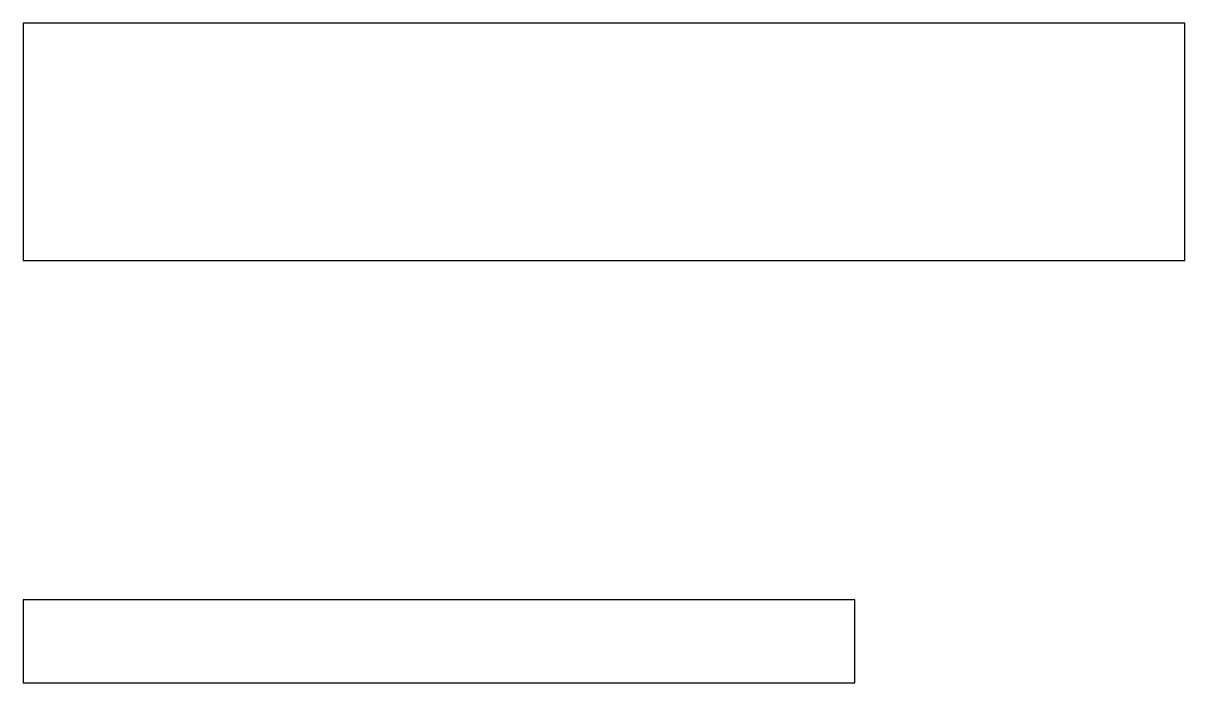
# Model space of a CAD drawing. Header units: metres. Extents: x 0 to 5.5, y -2 to 1.12.
import ezdxf

# ---------------------------------------------------------------- set-up
doc = ezdxf.new("R2010")
doc.units = ezdxf.units.M

msp = doc.modelspace()

# ---------------------------------------------------------------- linework, layer by layer
at = {"layer": 'CHECK_100MM'}
for p, q in [((3.937, -1.6063), (0, -1.6063)), ((0, -1.6063), (0, -2)), ((3.937, -2), (3.937, -1.6063)), ((0, -2), (3.937, -2))]:
    msp.add_line(p, q, dxfattribs=at)
at = {"layer": 'W-001'}
for p, q in [((5.5, 1.125), (0, 1.125)), ((0, 1.125), (0, 0)), ((5.5, 0), (5.5, 1.125)), ((0, 0), (5.5, 0))]:
    msp.add_line(p, q, dxfattribs=at)

doc.saveas('drawing.dxf')
